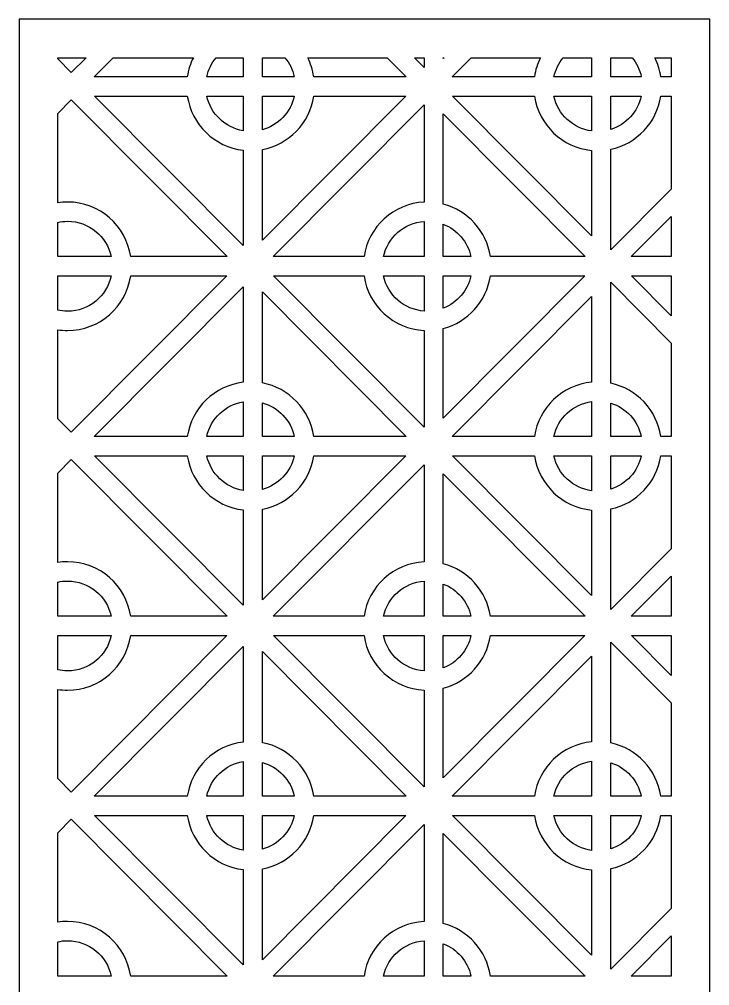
# Model space of a CAD drawing. Header units: centimetres. Extents: x -17 to -14.1, y -9 to 9.
# Drawn here: x -17.003 to -14.066, y 4.891 to 9.001 of the extents above; entities that cross this region are included whole.
import ezdxf

# ---------------------------------------------------------------- set-up
doc = ezdxf.new("R2010")
doc.units = ezdxf.units.CM
doc.header["$MEASUREMENT"] = 0
doc.layers.add('layer 1', color=7, linetype='Continuous')

msp = doc.modelspace()

# ---------------------------------------------------------------- linework, layer by layer
at = {"layer": 'layer 1', "color": 250, "lineweight": 30}
for points, knots in [([(-17.00268, -9.00021), (-17.00268, -9.00021), (-17.00268, 9.00077), (-17.00268, 9.00077), (-17.00268, 9.00077), (-17.00268, 9.00077), (-14.06596, 9.00077), (-14.06596, 9.00077), (-14.06596, 9.00077), (-14.06596, 9.00077), (-14.06596, -9.00021), (-14.06596, -9.00021), (-14.06596, -9.00021), (-14.06596, -9.00021), (-17.00268, -9.00021), (-17.00268, -9.00021)], [0, 0, 0, 0, 0.2, 0.2, 0.2, 0.2, 0.4, 0.4, 0.4, 0.4, 0.6, 0.6, 0.6, 0.6, 1, 1, 1, 1]), ([(-16.83953, 8.83207), (-16.83953, 8.83207), (-16.78191, 8.77419), (-16.78191, 8.77419), (-16.78191, 8.77419), (-16.78191, 8.77419), (-16.71876, 8.83762), (-16.71876, 8.83762), (-16.71876, 8.83762), (-16.71876, 8.83762), (-16.83953, 8.83762), (-16.83953, 8.83762), (-16.83953, 8.83762), (-16.83953, 8.83762), (-16.83953, 8.83207), (-16.83953, 8.83207)], [0, 0, 0, 0, 0.2, 0.2, 0.2, 0.2, 0.4, 0.4, 0.4, 0.4, 0.6, 0.6, 0.6, 0.6, 1, 1, 1, 1]), ([(-16.60339, 8.83762), (-16.60339, 8.83762), (-16.68416, 8.75649), (-16.68416, 8.75649), (-16.68416, 8.75649), (-16.68416, 8.75649), (-16.28804, 8.75649), (-16.28804, 8.75649), (-16.28804, 8.75649), (-16.28372, 8.78524), (-16.27494, 8.81253), (-16.26243, 8.83762), (-16.26243, 8.83762), (-16.26243, 8.83762), (-16.60339, 8.83762), (-16.60339, 8.83762)], [0, 0, 0, 0, 0.2, 0.2, 0.2, 0.2, 0.4, 0.4, 0.4, 0.4, 0.6, 0.6, 0.6, 0.6, 1, 1, 1, 1]), ([(-16.20512, 8.75649), (-16.20512, 8.75649), (-16.05028, 8.75649), (-16.05028, 8.75649), (-16.05028, 8.75649), (-16.05028, 8.75649), (-16.05028, 8.83762), (-16.05028, 8.83762), (-16.05028, 8.83762), (-16.05028, 8.83762), (-16.16562, 8.83762), (-16.16562, 8.83762), (-16.16562, 8.83762), (-16.18472, 8.81453), (-16.19851, 8.78686), (-16.20512, 8.75649)], [0, 0, 0, 0, 0.2, 0.2, 0.2, 0.2, 0.4, 0.4, 0.4, 0.4, 0.6, 0.6, 0.6, 0.6, 1, 1, 1, 1]), ([(-15.96871, 8.83762), (-15.96871, 8.83762), (-15.96871, 8.75649), (-15.96871, 8.75649), (-15.96871, 8.75649), (-15.96871, 8.75649), (-15.83321, 8.75649), (-15.83321, 8.75649), (-15.83321, 8.75649), (-15.83981, 8.78686), (-15.8536, 8.81453), (-15.8727, 8.83762), (-15.8727, 8.83762), (-15.8727, 8.83762), (-15.96871, 8.83762), (-15.96871, 8.83762)], [0, 0, 0, 0, 0.2, 0.2, 0.2, 0.2, 0.4, 0.4, 0.4, 0.4, 0.6, 0.6, 0.6, 0.6, 1, 1, 1, 1]), ([(-15.75029, 8.75649), (-15.75029, 8.75649), (-15.35666, 8.75649), (-15.35666, 8.75649), (-15.35666, 8.75649), (-15.35666, 8.75649), (-15.43742, 8.83762), (-15.43742, 8.83762), (-15.43742, 8.83762), (-15.43742, 8.83762), (-15.77589, 8.83762), (-15.77589, 8.83762), (-15.77589, 8.83762), (-15.76338, 8.81253), (-15.7546, 8.78524), (-15.75029, 8.75649)], [0, 0, 0, 0, 0.2, 0.2, 0.2, 0.2, 0.4, 0.4, 0.4, 0.4, 0.6, 0.6, 0.6, 0.6, 1, 1, 1, 1]), ([(-15.32206, 8.83762), (-15.32206, 8.83762), (-15.28064, 8.79602), (-15.28064, 8.79602), (-15.28064, 8.79602), (-15.28064, 8.79602), (-15.28064, 8.83762), (-15.28064, 8.83762), (-15.28064, 8.83762), (-15.28064, 8.83762), (-15.32206, 8.83762), (-15.32206, 8.83762)], [0, 0, 0, 0, 0.25, 0.25, 0.25, 0.25, 0.5, 0.5, 0.5, 0.5, 1, 1, 1, 1]), ([(-15.19907, 8.83762), (-15.19907, 8.83762), (-15.19907, 8.8343), (-15.19907, 8.8343), (-15.19907, 8.8343), (-15.19907, 8.8343), (-15.19577, 8.83762), (-15.19577, 8.83762), (-15.19577, 8.83762), (-15.19577, 8.83762), (-15.19907, 8.83762), (-15.19907, 8.83762)], [0, 0, 0, 0, 0.25, 0.25, 0.25, 0.25, 0.5, 0.5, 0.5, 0.5, 1, 1, 1, 1]), ([(-15.0804, 8.83762), (-15.0804, 8.83762), (-15.16116, 8.75649), (-15.16116, 8.75649), (-15.16116, 8.75649), (-15.16116, 8.75649), (-14.81154, 8.75649), (-14.81154, 8.75649), (-14.81154, 8.75649), (-14.80723, 8.78524), (-14.79844, 8.81253), (-14.78594, 8.83762), (-14.78594, 8.83762), (-14.78594, 8.83762), (-15.0804, 8.83762), (-15.0804, 8.83762)], [0, 0, 0, 0, 0.2, 0.2, 0.2, 0.2, 0.4, 0.4, 0.4, 0.4, 0.6, 0.6, 0.6, 0.6, 1, 1, 1, 1]), ([(-14.72862, 8.75649), (-14.72862, 8.75649), (-14.56801, 8.75649), (-14.56801, 8.75649), (-14.56801, 8.75649), (-14.56801, 8.75649), (-14.56801, 8.83762), (-14.56801, 8.83762), (-14.56801, 8.83762), (-14.56801, 8.83762), (-14.68913, 8.83762), (-14.68913, 8.83762), (-14.68913, 8.83762), (-14.70823, 8.81453), (-14.72202, 8.78686), (-14.72862, 8.75649)], [0, 0, 0, 0, 0.2, 0.2, 0.2, 0.2, 0.4, 0.4, 0.4, 0.4, 0.6, 0.6, 0.6, 0.6, 1, 1, 1, 1]), ([(-14.48644, 8.83762), (-14.48644, 8.83762), (-14.48644, 8.75649), (-14.48644, 8.75649), (-14.48644, 8.75649), (-14.48644, 8.75649), (-14.35671, 8.75649), (-14.35671, 8.75649), (-14.35671, 8.75649), (-14.36332, 8.78686), (-14.37711, 8.81453), (-14.3962, 8.83762), (-14.3962, 8.83762), (-14.3962, 8.83762), (-14.48644, 8.83762), (-14.48644, 8.83762)], [0, 0, 0, 0, 0.2, 0.2, 0.2, 0.2, 0.4, 0.4, 0.4, 0.4, 0.6, 0.6, 0.6, 0.6, 1, 1, 1, 1]), ([(-14.27379, 8.75649), (-14.27379, 8.75649), (-14.22911, 8.75649), (-14.22911, 8.75649), (-14.22911, 8.75649), (-14.22911, 8.75649), (-14.22911, 8.83762), (-14.22911, 8.83762), (-14.22911, 8.83762), (-14.22911, 8.83762), (-14.29939, 8.83762), (-14.29939, 8.83762), (-14.29939, 8.83762), (-14.28689, 8.81253), (-14.27811, 8.78524), (-14.27379, 8.75649)], [0, 0, 0, 0, 0.2, 0.2, 0.2, 0.2, 0.4, 0.4, 0.4, 0.4, 0.6, 0.6, 0.6, 0.6, 1, 1, 1, 1]), ([(-16.28803, 8.67454), (-16.28803, 8.67454), (-16.68271, 8.67454), (-16.68271, 8.67454), (-16.68271, 8.67454), (-16.68271, 8.67454), (-16.05028, 8.03922), (-16.05028, 8.03922), (-16.05028, 8.03922), (-16.05028, 8.03922), (-16.05028, 8.44415), (-16.05028, 8.44415), (-16.05028, 8.44415), (-16.17233, 8.45813), (-16.26987, 8.55328), (-16.28803, 8.67454)], [0, 0, 0, 0, 0.2, 0.2, 0.2, 0.2, 0.4, 0.4, 0.4, 0.4, 0.6, 0.6, 0.6, 0.6, 1, 1, 1, 1]), ([(-16.05028, 8.67454), (-16.05028, 8.67454), (-16.20511, 8.67454), (-16.20511, 8.67454), (-16.20511, 8.67454), (-16.1886, 8.59864), (-16.12721, 8.53958), (-16.05028, 8.52686), (-16.05028, 8.52686), (-16.05028, 8.52686), (-16.05028, 8.67454), (-16.05028, 8.67454)], [0, 0, 0, 0, 0.25, 0.25, 0.25, 0.25, 0.5, 0.5, 0.5, 0.5, 1, 1, 1, 1]), ([(-15.83322, 8.67454), (-15.83322, 8.67454), (-15.96871, 8.67454), (-15.96871, 8.67454), (-15.96871, 8.67454), (-15.96871, 8.67454), (-15.96871, 8.53111), (-15.96871, 8.53111), (-15.96871, 8.53111), (-15.90097, 8.54978), (-15.84831, 8.60511), (-15.83322, 8.67454)], [0, 0, 0, 0, 0.25, 0.25, 0.25, 0.25, 0.5, 0.5, 0.5, 0.5, 1, 1, 1, 1]), ([(-15.3581, 8.67454), (-15.3581, 8.67454), (-15.75029, 8.67454), (-15.75029, 8.67454), (-15.75029, 8.67454), (-15.76749, 8.55976), (-15.85581, 8.46836), (-15.96871, 8.44707), (-15.96871, 8.44707), (-15.96871, 8.44707), (-15.96871, 8.06115), (-15.96871, 8.06115), (-15.96871, 8.06115), (-15.96871, 8.06115), (-15.3581, 8.67454), (-15.3581, 8.67454)], [0, 0, 0, 0, 0.2, 0.2, 0.2, 0.2, 0.4, 0.4, 0.4, 0.4, 0.6, 0.6, 0.6, 0.6, 1, 1, 1, 1]), ([(-14.81154, 8.67454), (-14.81154, 8.67454), (-15.15972, 8.67454), (-15.15972, 8.67454), (-15.15972, 8.67454), (-15.15972, 8.67454), (-14.56801, 8.08013), (-14.56801, 8.08013), (-14.56801, 8.08013), (-14.56801, 8.08013), (-14.56801, 8.44355), (-14.56801, 8.44355), (-14.56801, 8.44355), (-14.69275, 8.45514), (-14.79309, 8.55138), (-14.81154, 8.67454)], [0, 0, 0, 0, 0.2, 0.2, 0.2, 0.2, 0.4, 0.4, 0.4, 0.4, 0.6, 0.6, 0.6, 0.6, 1, 1, 1, 1]), ([(-14.56801, 8.67454), (-14.56801, 8.67454), (-14.72861, 8.67454), (-14.72861, 8.67454), (-14.72861, 8.67454), (-14.7117, 8.59675), (-14.64763, 8.53664), (-14.56801, 8.52599), (-14.56801, 8.52599), (-14.56801, 8.52599), (-14.56801, 8.67454), (-14.56801, 8.67454)], [0, 0, 0, 0, 0.25, 0.25, 0.25, 0.25, 0.5, 0.5, 0.5, 0.5, 1, 1, 1, 1]), ([(-14.35672, 8.67454), (-14.35672, 8.67454), (-14.48644, 8.67454), (-14.48644, 8.67454), (-14.48644, 8.67454), (-14.48644, 8.67454), (-14.48644, 8.53279), (-14.48644, 8.53279), (-14.48644, 8.53279), (-14.42149, 8.55294), (-14.37139, 8.6071), (-14.35672, 8.67454)], [0, 0, 0, 0, 0.25, 0.25, 0.25, 0.25, 0.5, 0.5, 0.5, 0.5, 1, 1, 1, 1]), ([(-14.22911, 8.67454), (-14.22911, 8.67454), (-14.2738, 8.67454), (-14.2738, 8.67454), (-14.2738, 8.67454), (-14.2907, 8.56172), (-14.37631, 8.47149), (-14.48644, 8.44822), (-14.48644, 8.44822), (-14.48644, 8.44822), (-14.48644, 8.02024), (-14.48644, 8.02024), (-14.48644, 8.02024), (-14.48644, 8.02024), (-14.22911, 8.27874), (-14.22911, 8.27874), (-14.22911, 8.27874), (-14.22911, 8.27874), (-14.22911, 8.67454), (-14.22911, 8.67454)], [0, 0, 0, 0, 0.1666667, 0.1666667, 0.1666667, 0.1666667, 0.3333333, 0.3333333, 0.3333333, 0.3333333, 0.5, 0.5, 0.5, 0.5, 0.6666667, 0.6666667, 0.6666667, 0.6666667, 1, 1, 1, 1]), ([(-16.52881, 7.99155), (-16.52881, 7.99155), (-16.11819, 7.99155), (-16.11819, 7.99155), (-16.11819, 7.99155), (-16.11819, 7.99155), (-16.78191, 8.6583), (-16.78191, 8.6583), (-16.78191, 8.6583), (-16.78191, 8.6583), (-16.83953, 8.60041), (-16.83953, 8.60041), (-16.83953, 8.60041), (-16.83953, 8.60041), (-16.83953, 8.22052), (-16.83953, 8.22052), (-16.83953, 8.22052), (-16.82588, 8.22264), (-16.81191, 8.22374), (-16.79768, 8.22374), (-16.79768, 8.22374), (-16.66139, 8.22374), (-16.54849, 8.12296), (-16.52881, 7.99155)], [0, 0, 0, 0, 0.1428571, 0.1428571, 0.1428571, 0.1428571, 0.2857143, 0.2857143, 0.2857143, 0.2857143, 0.4285714, 0.4285714, 0.4285714, 0.4285714, 0.5714286, 0.5714286, 0.5714286, 0.5714286, 0.7142857, 0.7142857, 0.7142857, 0.7142857, 1, 1, 1, 1]), ([(-15.92262, 7.99155), (-15.92262, 7.99155), (-15.53636, 7.99155), (-15.53636, 7.99155), (-15.53636, 7.99155), (-15.51731, 8.11871), (-15.41099, 8.21717), (-15.28064, 8.22341), (-15.28064, 8.22341), (-15.28064, 8.22341), (-15.28064, 8.63646), (-15.28064, 8.63646), (-15.28064, 8.63646), (-15.28064, 8.63646), (-15.92262, 7.99155), (-15.92262, 7.99155)], [0, 0, 0, 0, 0.2, 0.2, 0.2, 0.2, 0.4, 0.4, 0.4, 0.4, 0.6, 0.6, 0.6, 0.6, 1, 1, 1, 1]), ([(-14.99862, 7.99155), (-14.99862, 7.99155), (-14.5952, 7.99155), (-14.5952, 7.99155), (-14.5952, 7.99155), (-14.5952, 7.99155), (-15.19907, 8.59818), (-15.19907, 8.59818), (-15.19907, 8.59818), (-15.19907, 8.59818), (-15.19907, 8.21501), (-15.19907, 8.21501), (-15.19907, 8.21501), (-15.09486, 8.18786), (-15.01489, 8.10017), (-14.99862, 7.99155)], [0, 0, 0, 0, 0.2, 0.2, 0.2, 0.2, 0.4, 0.4, 0.4, 0.4, 0.6, 0.6, 0.6, 0.6, 1, 1, 1, 1]), ([(-16.83953, 7.99155), (-16.83953, 7.99155), (-16.61173, 7.99155), (-16.61173, 7.99155), (-16.61173, 7.99155), (-16.63041, 8.07745), (-16.70657, 8.14179), (-16.79768, 8.14179), (-16.79768, 8.14179), (-16.81206, 8.14179), (-16.82606, 8.14018), (-16.83953, 8.13714), (-16.83953, 8.13714), (-16.83953, 8.13714), (-16.83953, 7.99155), (-16.83953, 7.99155)], [0, 0, 0, 0, 0.2, 0.2, 0.2, 0.2, 0.4, 0.4, 0.4, 0.4, 0.6, 0.6, 0.6, 0.6, 1, 1, 1, 1]), ([(-15.45344, 7.99155), (-15.45344, 7.99155), (-15.28064, 7.99155), (-15.28064, 7.99155), (-15.28064, 7.99155), (-15.28064, 7.99155), (-15.28064, 8.14133), (-15.28064, 8.14133), (-15.28064, 8.14133), (-15.36585, 8.13548), (-15.43566, 8.07328), (-15.45344, 7.99155)], [0, 0, 0, 0, 0.25, 0.25, 0.25, 0.25, 0.5, 0.5, 0.5, 0.5, 1, 1, 1, 1]), ([(-14.22911, 8.16285), (-14.22911, 8.16285), (-14.39963, 7.99155), (-14.39963, 7.99155), (-14.39963, 7.99155), (-14.39963, 7.99155), (-14.22911, 7.99155), (-14.22911, 7.99155), (-14.22911, 7.99155), (-14.22911, 7.99155), (-14.22911, 8.16285), (-14.22911, 8.16285)], [0, 0, 0, 0, 0.25, 0.25, 0.25, 0.25, 0.5, 0.5, 0.5, 0.5, 1, 1, 1, 1]), ([(-15.19907, 7.99155), (-15.19907, 7.99155), (-15.08155, 7.99155), (-15.08155, 7.99155), (-15.08155, 7.99155), (-15.09528, 8.05471), (-15.14009, 8.1062), (-15.19907, 8.12904), (-15.19907, 8.12904), (-15.19907, 8.12904), (-15.19907, 7.99155), (-15.19907, 7.99155)], [0, 0, 0, 0, 0.25, 0.25, 0.25, 0.25, 0.5, 0.5, 0.5, 0.5, 1, 1, 1, 1]), ([(-16.61173, 7.9096), (-16.61173, 7.9096), (-16.83953, 7.9096), (-16.83953, 7.9096), (-16.83953, 7.9096), (-16.83953, 7.9096), (-16.83953, 7.76401), (-16.83953, 7.76401), (-16.83953, 7.76401), (-16.82606, 7.76098), (-16.81206, 7.75937), (-16.79768, 7.75937), (-16.79768, 7.75937), (-16.70657, 7.75937), (-16.63041, 7.8237), (-16.61173, 7.9096)], [0, 0, 0, 0, 0.2, 0.2, 0.2, 0.2, 0.4, 0.4, 0.4, 0.4, 0.6, 0.6, 0.6, 0.6, 1, 1, 1, 1]), ([(-16.83953, 7.30212), (-16.83953, 7.30212), (-16.78191, 7.24424), (-16.78191, 7.24424), (-16.78191, 7.24424), (-16.78191, 7.24424), (-16.11956, 7.9096), (-16.11956, 7.9096), (-16.11956, 7.9096), (-16.11956, 7.9096), (-16.52881, 7.9096), (-16.52881, 7.9096), (-16.52881, 7.9096), (-16.54849, 7.7782), (-16.66139, 7.67742), (-16.79768, 7.67742), (-16.79768, 7.67742), (-16.81191, 7.67742), (-16.82588, 7.67852), (-16.83953, 7.68064), (-16.83953, 7.68064), (-16.83953, 7.68064), (-16.83953, 7.30212), (-16.83953, 7.30212)], [0, 0, 0, 0, 0.1428571, 0.1428571, 0.1428571, 0.1428571, 0.2857143, 0.2857143, 0.2857143, 0.2857143, 0.4285714, 0.4285714, 0.4285714, 0.4285714, 0.5714286, 0.5714286, 0.5714286, 0.5714286, 0.7142857, 0.7142857, 0.7142857, 0.7142857, 1, 1, 1, 1]), ([(-15.53636, 7.9096), (-15.53636, 7.9096), (-15.92125, 7.9096), (-15.92125, 7.9096), (-15.92125, 7.9096), (-15.92125, 7.9096), (-15.28064, 7.26607), (-15.28064, 7.26607), (-15.28064, 7.26607), (-15.28064, 7.26607), (-15.28064, 7.67774), (-15.28064, 7.67774), (-15.28064, 7.67774), (-15.41099, 7.68398), (-15.51731, 7.78245), (-15.53636, 7.9096)], [0, 0, 0, 0, 0.2, 0.2, 0.2, 0.2, 0.4, 0.4, 0.4, 0.4, 0.6, 0.6, 0.6, 0.6, 1, 1, 1, 1]), ([(-15.28064, 7.9096), (-15.28064, 7.9096), (-15.45344, 7.9096), (-15.45344, 7.9096), (-15.45344, 7.9096), (-15.43567, 7.82787), (-15.36585, 7.76568), (-15.28064, 7.75983), (-15.28064, 7.75983), (-15.28064, 7.75983), (-15.28064, 7.9096), (-15.28064, 7.9096)], [0, 0, 0, 0, 0.25, 0.25, 0.25, 0.25, 0.5, 0.5, 0.5, 0.5, 1, 1, 1, 1]), ([(-15.08155, 7.9096), (-15.08155, 7.9096), (-15.19907, 7.9096), (-15.19907, 7.9096), (-15.19907, 7.9096), (-15.19907, 7.9096), (-15.19907, 7.77211), (-15.19907, 7.77211), (-15.19907, 7.77211), (-15.14009, 7.79495), (-15.09528, 7.84645), (-15.08155, 7.9096)], [0, 0, 0, 0, 0.25, 0.25, 0.25, 0.25, 0.5, 0.5, 0.5, 0.5, 1, 1, 1, 1]), ([(-14.59657, 7.9096), (-14.59657, 7.9096), (-14.99862, 7.9096), (-14.99862, 7.9096), (-14.99862, 7.9096), (-15.01489, 7.80098), (-15.09485, 7.71329), (-15.19907, 7.68615), (-15.19907, 7.68615), (-15.19907, 7.68615), (-15.19907, 7.30435), (-15.19907, 7.30435), (-15.19907, 7.30435), (-15.19907, 7.30435), (-14.59657, 7.9096), (-14.59657, 7.9096)], [0, 0, 0, 0, 0.2, 0.2, 0.2, 0.2, 0.4, 0.4, 0.4, 0.4, 0.6, 0.6, 0.6, 0.6, 1, 1, 1, 1]), ([(-14.22911, 7.9096), (-14.22911, 7.9096), (-14.39826, 7.9096), (-14.39826, 7.9096), (-14.39826, 7.9096), (-14.39826, 7.9096), (-14.22911, 7.73968), (-14.22911, 7.73968), (-14.22911, 7.73968), (-14.22911, 7.73968), (-14.22911, 7.9096), (-14.22911, 7.9096)], [0, 0, 0, 0, 0.25, 0.25, 0.25, 0.25, 0.5, 0.5, 0.5, 0.5, 1, 1, 1, 1]), ([(-16.68408, 7.22662), (-16.68408, 7.22662), (-16.28803, 7.22662), (-16.28803, 7.22662), (-16.28803, 7.22662), (-16.26987, 7.34787), (-16.17233, 7.44303), (-16.05028, 7.45701), (-16.05028, 7.45701), (-16.05028, 7.45701), (-16.05028, 7.86331), (-16.05028, 7.86331), (-16.05028, 7.86331), (-16.05028, 7.86331), (-16.68408, 7.22662), (-16.68408, 7.22662)], [0, 0, 0, 0, 0.2, 0.2, 0.2, 0.2, 0.4, 0.4, 0.4, 0.4, 0.6, 0.6, 0.6, 0.6, 1, 1, 1, 1]), ([(-14.22911, 7.62379), (-14.22911, 7.62379), (-14.48644, 7.88229), (-14.48644, 7.88229), (-14.48644, 7.88229), (-14.48644, 7.88229), (-14.48644, 7.45294), (-14.48644, 7.45294), (-14.48644, 7.45294), (-14.37631, 7.42967), (-14.2907, 7.33943), (-14.2738, 7.22662), (-14.2738, 7.22662), (-14.2738, 7.22662), (-14.22911, 7.22662), (-14.22911, 7.22662), (-14.22911, 7.22662), (-14.22911, 7.22662), (-14.22911, 7.62379), (-14.22911, 7.62379)], [0, 0, 0, 0, 0.1666667, 0.1666667, 0.1666667, 0.1666667, 0.3333333, 0.3333333, 0.3333333, 0.3333333, 0.5, 0.5, 0.5, 0.5, 0.6666667, 0.6666667, 0.6666667, 0.6666667, 1, 1, 1, 1]), ([(-15.75029, 7.22662), (-15.75029, 7.22662), (-15.35674, 7.22662), (-15.35674, 7.22662), (-15.35674, 7.22662), (-15.35674, 7.22662), (-15.96871, 7.84138), (-15.96871, 7.84138), (-15.96871, 7.84138), (-15.96871, 7.84138), (-15.96871, 7.45409), (-15.96871, 7.45409), (-15.96871, 7.45409), (-15.85581, 7.43279), (-15.76749, 7.3414), (-15.75029, 7.22662)], [0, 0, 0, 0, 0.2, 0.2, 0.2, 0.2, 0.4, 0.4, 0.4, 0.4, 0.6, 0.6, 0.6, 0.6, 1, 1, 1, 1]), ([(-15.16109, 7.22662), (-15.16109, 7.22662), (-14.81154, 7.22662), (-14.81154, 7.22662), (-14.81154, 7.22662), (-14.79309, 7.34978), (-14.69275, 7.44602), (-14.56801, 7.45761), (-14.56801, 7.45761), (-14.56801, 7.45761), (-14.56801, 7.8224), (-14.56801, 7.8224), (-14.56801, 7.8224), (-14.56801, 7.8224), (-15.16109, 7.22662), (-15.16109, 7.22662)], [0, 0, 0, 0, 0.2, 0.2, 0.2, 0.2, 0.4, 0.4, 0.4, 0.4, 0.6, 0.6, 0.6, 0.6, 1, 1, 1, 1]), ([(-16.20511, 7.22662), (-16.20511, 7.22662), (-16.05028, 7.22662), (-16.05028, 7.22662), (-16.05028, 7.22662), (-16.05028, 7.22662), (-16.05028, 7.37429), (-16.05028, 7.37429), (-16.05028, 7.37429), (-16.12721, 7.36158), (-16.1886, 7.30252), (-16.20511, 7.22662)], [0, 0, 0, 0, 0.25, 0.25, 0.25, 0.25, 0.5, 0.5, 0.5, 0.5, 1, 1, 1, 1]), ([(-15.96871, 7.22662), (-15.96871, 7.22662), (-15.83322, 7.22662), (-15.83322, 7.22662), (-15.83322, 7.22662), (-15.84831, 7.29604), (-15.90097, 7.35137), (-15.96871, 7.37005), (-15.96871, 7.37005), (-15.96871, 7.37005), (-15.96871, 7.22662), (-15.96871, 7.22662)], [0, 0, 0, 0, 0.25, 0.25, 0.25, 0.25, 0.5, 0.5, 0.5, 0.5, 1, 1, 1, 1]), ([(-14.72861, 7.22662), (-14.72861, 7.22662), (-14.56801, 7.22662), (-14.56801, 7.22662), (-14.56801, 7.22662), (-14.56801, 7.22662), (-14.56801, 7.37516), (-14.56801, 7.37516), (-14.56801, 7.37516), (-14.64763, 7.36451), (-14.71169, 7.30441), (-14.72861, 7.22662)], [0, 0, 0, 0, 0.25, 0.25, 0.25, 0.25, 0.5, 0.5, 0.5, 0.5, 1, 1, 1, 1]), ([(-14.48644, 7.36837), (-14.48644, 7.36837), (-14.48644, 7.22662), (-14.48644, 7.22662), (-14.48644, 7.22662), (-14.48644, 7.22662), (-14.35672, 7.22662), (-14.35672, 7.22662), (-14.35672, 7.22662), (-14.37139, 7.29406), (-14.42149, 7.34821), (-14.48644, 7.36837)], [0, 0, 0, 0, 0.25, 0.25, 0.25, 0.25, 0.5, 0.5, 0.5, 0.5, 1, 1, 1, 1]), ([(-16.52881, 6.46168), (-16.52881, 6.46168), (-16.11827, 6.46168), (-16.11827, 6.46168), (-16.11827, 6.46168), (-16.11827, 6.46168), (-16.78191, 7.12835), (-16.78191, 7.12835), (-16.78191, 7.12835), (-16.78191, 7.12835), (-16.83953, 7.07046), (-16.83953, 7.07046), (-16.83953, 7.07046), (-16.83953, 7.07046), (-16.83953, 6.69064), (-16.83953, 6.69064), (-16.83953, 6.69064), (-16.82588, 6.69276), (-16.81191, 6.69386), (-16.79768, 6.69386), (-16.79768, 6.69386), (-16.66139, 6.69386), (-16.54849, 6.59308), (-16.52881, 6.46168)], [0, 0, 0, 0, 0.1428571, 0.1428571, 0.1428571, 0.1428571, 0.2857143, 0.2857143, 0.2857143, 0.2857143, 0.4285714, 0.4285714, 0.4285714, 0.4285714, 0.5714286, 0.5714286, 0.5714286, 0.5714286, 0.7142857, 0.7142857, 0.7142857, 0.7142857, 1, 1, 1, 1]), ([(-16.28803, 7.14467), (-16.28803, 7.14467), (-16.68279, 7.14467), (-16.68279, 7.14467), (-16.68279, 7.14467), (-16.68279, 7.14467), (-16.05028, 6.50927), (-16.05028, 6.50927), (-16.05028, 6.50927), (-16.05028, 6.50927), (-16.05028, 6.91427), (-16.05028, 6.91427), (-16.05028, 6.91427), (-16.17233, 6.92825), (-16.26987, 7.02341), (-16.28803, 7.14467)], [0, 0, 0, 0, 0.2, 0.2, 0.2, 0.2, 0.4, 0.4, 0.4, 0.4, 0.6, 0.6, 0.6, 0.6, 1, 1, 1, 1]), ([(-16.05028, 7.14467), (-16.05028, 7.14467), (-16.20511, 7.14467), (-16.20511, 7.14467), (-16.20511, 7.14467), (-16.1886, 7.06876), (-16.12721, 7.00971), (-16.05028, 6.99699), (-16.05028, 6.99699), (-16.05028, 6.99699), (-16.05028, 7.14467), (-16.05028, 7.14467)], [0, 0, 0, 0, 0.25, 0.25, 0.25, 0.25, 0.5, 0.5, 0.5, 0.5, 1, 1, 1, 1]), ([(-15.83322, 7.14467), (-15.83322, 7.14467), (-15.96871, 7.14467), (-15.96871, 7.14467), (-15.96871, 7.14467), (-15.96871, 7.14467), (-15.96871, 7.00123), (-15.96871, 7.00123), (-15.96871, 7.00123), (-15.90097, 7.0199), (-15.84831, 7.07524), (-15.83322, 7.14467)], [0, 0, 0, 0, 0.25, 0.25, 0.25, 0.25, 0.5, 0.5, 0.5, 0.5, 1, 1, 1, 1]), ([(-15.35803, 7.14467), (-15.35803, 7.14467), (-15.75029, 7.14467), (-15.75029, 7.14467), (-15.75029, 7.14467), (-15.76749, 7.02989), (-15.85581, 6.93849), (-15.96871, 6.91719), (-15.96871, 6.91719), (-15.96871, 6.91719), (-15.96871, 6.5312), (-15.96871, 6.5312), (-15.96871, 6.5312), (-15.96871, 6.5312), (-15.35803, 7.14467), (-15.35803, 7.14467)], [0, 0, 0, 0, 0.2, 0.2, 0.2, 0.2, 0.4, 0.4, 0.4, 0.4, 0.6, 0.6, 0.6, 0.6, 1, 1, 1, 1]), ([(-14.81154, 7.14467), (-14.81154, 7.14467), (-15.1598, 7.14467), (-15.1598, 7.14467), (-15.1598, 7.14467), (-15.1598, 7.14467), (-14.56801, 6.55018), (-14.56801, 6.55018), (-14.56801, 6.55018), (-14.56801, 6.55018), (-14.56801, 6.91367), (-14.56801, 6.91367), (-14.56801, 6.91367), (-14.69275, 6.92526), (-14.79309, 7.0215), (-14.81154, 7.14467)], [0, 0, 0, 0, 0.2, 0.2, 0.2, 0.2, 0.4, 0.4, 0.4, 0.4, 0.6, 0.6, 0.6, 0.6, 1, 1, 1, 1]), ([(-14.56801, 7.14467), (-14.56801, 7.14467), (-14.72861, 7.14467), (-14.72861, 7.14467), (-14.72861, 7.14467), (-14.7117, 7.06687), (-14.64763, 7.00677), (-14.56801, 6.99612), (-14.56801, 6.99612), (-14.56801, 6.99612), (-14.56801, 7.14467), (-14.56801, 7.14467)], [0, 0, 0, 0, 0.25, 0.25, 0.25, 0.25, 0.5, 0.5, 0.5, 0.5, 1, 1, 1, 1]), ([(-14.35672, 7.14467), (-14.35672, 7.14467), (-14.48644, 7.14467), (-14.48644, 7.14467), (-14.48644, 7.14467), (-14.48644, 7.14467), (-14.48644, 7.00292), (-14.48644, 7.00292), (-14.48644, 7.00292), (-14.42149, 7.02307), (-14.37139, 7.07722), (-14.35672, 7.14467)], [0, 0, 0, 0, 0.25, 0.25, 0.25, 0.25, 0.5, 0.5, 0.5, 0.5, 1, 1, 1, 1]), ([(-14.22911, 7.14467), (-14.22911, 7.14467), (-14.2738, 7.14467), (-14.2738, 7.14467), (-14.2738, 7.14467), (-14.2907, 7.03185), (-14.37631, 6.94162), (-14.48644, 6.91834), (-14.48644, 6.91834), (-14.48644, 6.91834), (-14.48644, 6.49029), (-14.48644, 6.49029), (-14.48644, 6.49029), (-14.48644, 6.49029), (-14.22911, 6.74879), (-14.22911, 6.74879), (-14.22911, 6.74879), (-14.22911, 6.74879), (-14.22911, 7.14467), (-14.22911, 7.14467)], [0, 0, 0, 0, 0.1666667, 0.1666667, 0.1666667, 0.1666667, 0.3333333, 0.3333333, 0.3333333, 0.3333333, 0.5, 0.5, 0.5, 0.5, 0.6666667, 0.6666667, 0.6666667, 0.6666667, 1, 1, 1, 1]), ([(-15.92255, 6.46168), (-15.92255, 6.46168), (-15.53636, 6.46168), (-15.53636, 6.46168), (-15.53636, 6.46168), (-15.51731, 6.58883), (-15.41099, 6.6873), (-15.28064, 6.69354), (-15.28064, 6.69354), (-15.28064, 6.69354), (-15.28064, 7.10651), (-15.28064, 7.10651), (-15.28064, 7.10651), (-15.28064, 7.10651), (-15.92255, 6.46168), (-15.92255, 6.46168)], [0, 0, 0, 0, 0.2, 0.2, 0.2, 0.2, 0.4, 0.4, 0.4, 0.4, 0.6, 0.6, 0.6, 0.6, 1, 1, 1, 1]), ([(-14.99862, 6.46168), (-14.99862, 6.46168), (-14.59528, 6.46168), (-14.59528, 6.46168), (-14.59528, 6.46168), (-14.59528, 6.46168), (-15.19907, 7.06823), (-15.19907, 7.06823), (-15.19907, 7.06823), (-15.19907, 7.06823), (-15.19907, 6.68513), (-15.19907, 6.68513), (-15.19907, 6.68513), (-15.09486, 6.65799), (-15.01489, 6.5703), (-14.99862, 6.46168)], [0, 0, 0, 0, 0.2, 0.2, 0.2, 0.2, 0.4, 0.4, 0.4, 0.4, 0.6, 0.6, 0.6, 0.6, 1, 1, 1, 1]), ([(-14.22911, 6.6329), (-14.22911, 6.6329), (-14.39955, 6.46168), (-14.39955, 6.46168), (-14.39955, 6.46168), (-14.39955, 6.46168), (-14.22911, 6.46168), (-14.22911, 6.46168), (-14.22911, 6.46168), (-14.22911, 6.46168), (-14.22911, 6.6329), (-14.22911, 6.6329)], [0, 0, 0, 0, 0.25, 0.25, 0.25, 0.25, 0.5, 0.5, 0.5, 0.5, 1, 1, 1, 1]), ([(-16.83953, 6.46168), (-16.83953, 6.46168), (-16.61173, 6.46168), (-16.61173, 6.46168), (-16.61173, 6.46168), (-16.63041, 6.54758), (-16.70657, 6.61192), (-16.79768, 6.61192), (-16.79768, 6.61192), (-16.81206, 6.61192), (-16.82606, 6.6103), (-16.83953, 6.60727), (-16.83953, 6.60727), (-16.83953, 6.60727), (-16.83953, 6.46168), (-16.83953, 6.46168)], [0, 0, 0, 0, 0.2, 0.2, 0.2, 0.2, 0.4, 0.4, 0.4, 0.4, 0.6, 0.6, 0.6, 0.6, 1, 1, 1, 1]), ([(-15.45344, 6.46168), (-15.45344, 6.46168), (-15.28064, 6.46168), (-15.28064, 6.46168), (-15.28064, 6.46168), (-15.28064, 6.46168), (-15.28064, 6.61145), (-15.28064, 6.61145), (-15.28064, 6.61145), (-15.36585, 6.60561), (-15.43566, 6.54341), (-15.45344, 6.46168)], [0, 0, 0, 0, 0.25, 0.25, 0.25, 0.25, 0.5, 0.5, 0.5, 0.5, 1, 1, 1, 1]), ([(-15.19907, 6.46168), (-15.19907, 6.46168), (-15.08155, 6.46168), (-15.08155, 6.46168), (-15.08155, 6.46168), (-15.09528, 6.52484), (-15.14009, 6.57633), (-15.19907, 6.59917), (-15.19907, 6.59917), (-15.19907, 6.59917), (-15.19907, 6.46168), (-15.19907, 6.46168)], [0, 0, 0, 0, 0.25, 0.25, 0.25, 0.25, 0.5, 0.5, 0.5, 0.5, 1, 1, 1, 1]), ([(-16.61173, 6.37973), (-16.61173, 6.37973), (-16.83953, 6.37973), (-16.83953, 6.37973), (-16.83953, 6.37973), (-16.83953, 6.37973), (-16.83953, 6.23414), (-16.83953, 6.23414), (-16.83953, 6.23414), (-16.82606, 6.2311), (-16.81206, 6.22949), (-16.79768, 6.22949), (-16.79768, 6.22949), (-16.70657, 6.22949), (-16.63041, 6.29383), (-16.61173, 6.37973)], [0, 0, 0, 0, 0.2, 0.2, 0.2, 0.2, 0.4, 0.4, 0.4, 0.4, 0.6, 0.6, 0.6, 0.6, 1, 1, 1, 1]), ([(-16.83953, 5.77217), (-16.83953, 5.77217), (-16.78191, 5.71429), (-16.78191, 5.71429), (-16.78191, 5.71429), (-16.78191, 5.71429), (-16.11949, 6.37973), (-16.11949, 6.37973), (-16.11949, 6.37973), (-16.11949, 6.37973), (-16.52881, 6.37973), (-16.52881, 6.37973), (-16.52881, 6.37973), (-16.54849, 6.24832), (-16.66139, 6.14754), (-16.79768, 6.14754), (-16.79768, 6.14754), (-16.81191, 6.14754), (-16.82588, 6.14864), (-16.83953, 6.15076), (-16.83953, 6.15076), (-16.83953, 6.15076), (-16.83953, 5.77217), (-16.83953, 5.77217)], [0, 0, 0, 0, 0.1428571, 0.1428571, 0.1428571, 0.1428571, 0.2857143, 0.2857143, 0.2857143, 0.2857143, 0.4285714, 0.4285714, 0.4285714, 0.4285714, 0.5714286, 0.5714286, 0.5714286, 0.5714286, 0.7142857, 0.7142857, 0.7142857, 0.7142857, 1, 1, 1, 1]), ([(-15.53636, 6.37973), (-15.53636, 6.37973), (-15.92133, 6.37973), (-15.92133, 6.37973), (-15.92133, 6.37973), (-15.92133, 6.37973), (-15.28064, 5.73612), (-15.28064, 5.73612), (-15.28064, 5.73612), (-15.28064, 5.73612), (-15.28064, 6.14787), (-15.28064, 6.14787), (-15.28064, 6.14787), (-15.41099, 6.15411), (-15.51731, 6.25258), (-15.53636, 6.37973)], [0, 0, 0, 0, 0.2, 0.2, 0.2, 0.2, 0.4, 0.4, 0.4, 0.4, 0.6, 0.6, 0.6, 0.6, 1, 1, 1, 1]), ([(-15.28064, 6.37973), (-15.28064, 6.37973), (-15.45344, 6.37973), (-15.45344, 6.37973), (-15.45344, 6.37973), (-15.43567, 6.298), (-15.36585, 6.2358), (-15.28064, 6.22995), (-15.28064, 6.22995), (-15.28064, 6.22995), (-15.28064, 6.37973), (-15.28064, 6.37973)], [0, 0, 0, 0, 0.25, 0.25, 0.25, 0.25, 0.5, 0.5, 0.5, 0.5, 1, 1, 1, 1]), ([(-15.08155, 6.37973), (-15.08155, 6.37973), (-15.19907, 6.37973), (-15.19907, 6.37973), (-15.19907, 6.37973), (-15.19907, 6.37973), (-15.19907, 6.24224), (-15.19907, 6.24224), (-15.19907, 6.24224), (-15.14009, 6.26508), (-15.09528, 6.31657), (-15.08155, 6.37973)], [0, 0, 0, 0, 0.25, 0.25, 0.25, 0.25, 0.5, 0.5, 0.5, 0.5, 1, 1, 1, 1]), ([(-14.5965, 6.37973), (-14.5965, 6.37973), (-14.99862, 6.37973), (-14.99862, 6.37973), (-14.99862, 6.37973), (-15.01489, 6.27111), (-15.09485, 6.18342), (-15.19907, 6.15627), (-15.19907, 6.15627), (-15.19907, 6.15627), (-15.19907, 5.7744), (-15.19907, 5.7744), (-15.19907, 5.7744), (-15.19907, 5.7744), (-14.5965, 6.37973), (-14.5965, 6.37973)], [0, 0, 0, 0, 0.2, 0.2, 0.2, 0.2, 0.4, 0.4, 0.4, 0.4, 0.6, 0.6, 0.6, 0.6, 1, 1, 1, 1]), ([(-14.22911, 6.37973), (-14.22911, 6.37973), (-14.39834, 6.37973), (-14.39834, 6.37973), (-14.39834, 6.37973), (-14.39834, 6.37973), (-14.22911, 6.20973), (-14.22911, 6.20973), (-14.22911, 6.20973), (-14.22911, 6.20973), (-14.22911, 6.37973), (-14.22911, 6.37973)], [0, 0, 0, 0, 0.25, 0.25, 0.25, 0.25, 0.5, 0.5, 0.5, 0.5, 1, 1, 1, 1]), ([(-16.68401, 5.69674), (-16.68401, 5.69674), (-16.28803, 5.69674), (-16.28803, 5.69674), (-16.28803, 5.69674), (-16.26987, 5.818), (-16.17233, 5.91316), (-16.05028, 5.92714), (-16.05028, 5.92714), (-16.05028, 5.92714), (-16.05028, 6.33336), (-16.05028, 6.33336), (-16.05028, 6.33336), (-16.05028, 6.33336), (-16.68401, 5.69674), (-16.68401, 5.69674)], [0, 0, 0, 0, 0.2, 0.2, 0.2, 0.2, 0.4, 0.4, 0.4, 0.4, 0.6, 0.6, 0.6, 0.6, 1, 1, 1, 1]), ([(-14.22911, 6.09384), (-14.22911, 6.09384), (-14.48644, 6.35234), (-14.48644, 6.35234), (-14.48644, 6.35234), (-14.48644, 6.35234), (-14.48644, 5.92306), (-14.48644, 5.92306), (-14.48644, 5.92306), (-14.37631, 5.89979), (-14.2907, 5.80956), (-14.2738, 5.69674), (-14.2738, 5.69674), (-14.2738, 5.69674), (-14.22911, 5.69674), (-14.22911, 5.69674), (-14.22911, 5.69674), (-14.22911, 5.69674), (-14.22911, 6.09384), (-14.22911, 6.09384)], [0, 0, 0, 0, 0.1666667, 0.1666667, 0.1666667, 0.1666667, 0.3333333, 0.3333333, 0.3333333, 0.3333333, 0.5, 0.5, 0.5, 0.5, 0.6666667, 0.6666667, 0.6666667, 0.6666667, 1, 1, 1, 1]), ([(-15.75029, 5.69674), (-15.75029, 5.69674), (-15.35681, 5.69674), (-15.35681, 5.69674), (-15.35681, 5.69674), (-15.35681, 5.69674), (-15.96871, 6.31143), (-15.96871, 6.31143), (-15.96871, 6.31143), (-15.96871, 6.31143), (-15.96871, 5.92421), (-15.96871, 5.92421), (-15.96871, 5.92421), (-15.85581, 5.90292), (-15.76749, 5.81152), (-15.75029, 5.69674)], [0, 0, 0, 0, 0.2, 0.2, 0.2, 0.2, 0.4, 0.4, 0.4, 0.4, 0.6, 0.6, 0.6, 0.6, 1, 1, 1, 1]), ([(-15.16101, 5.69674), (-15.16101, 5.69674), (-14.81154, 5.69674), (-14.81154, 5.69674), (-14.81154, 5.69674), (-14.79309, 5.8199), (-14.69275, 5.91614), (-14.56801, 5.92774), (-14.56801, 5.92774), (-14.56801, 5.92774), (-14.56801, 6.29245), (-14.56801, 6.29245), (-14.56801, 6.29245), (-14.56801, 6.29245), (-15.16101, 5.69674), (-15.16101, 5.69674)], [0, 0, 0, 0, 0.2, 0.2, 0.2, 0.2, 0.4, 0.4, 0.4, 0.4, 0.6, 0.6, 0.6, 0.6, 1, 1, 1, 1]), ([(-16.20511, 5.69674), (-16.20511, 5.69674), (-16.05028, 5.69674), (-16.05028, 5.69674), (-16.05028, 5.69674), (-16.05028, 5.69674), (-16.05028, 5.84442), (-16.05028, 5.84442), (-16.05028, 5.84442), (-16.12721, 5.8317), (-16.1886, 5.77265), (-16.20511, 5.69674)], [0, 0, 0, 0, 0.25, 0.25, 0.25, 0.25, 0.5, 0.5, 0.5, 0.5, 1, 1, 1, 1]), ([(-15.96871, 5.69674), (-15.96871, 5.69674), (-15.83322, 5.69674), (-15.83322, 5.69674), (-15.83322, 5.69674), (-15.84831, 5.76617), (-15.90097, 5.8215), (-15.96871, 5.84017), (-15.96871, 5.84017), (-15.96871, 5.84017), (-15.96871, 5.69674), (-15.96871, 5.69674)], [0, 0, 0, 0, 0.25, 0.25, 0.25, 0.25, 0.5, 0.5, 0.5, 0.5, 1, 1, 1, 1]), ([(-14.72861, 5.69674), (-14.72861, 5.69674), (-14.56801, 5.69674), (-14.56801, 5.69674), (-14.56801, 5.69674), (-14.56801, 5.69674), (-14.56801, 5.84529), (-14.56801, 5.84529), (-14.56801, 5.84529), (-14.64763, 5.83464), (-14.71169, 5.77454), (-14.72861, 5.69674)], [0, 0, 0, 0, 0.25, 0.25, 0.25, 0.25, 0.5, 0.5, 0.5, 0.5, 1, 1, 1, 1]), ([(-14.48644, 5.83849), (-14.48644, 5.83849), (-14.48644, 5.69674), (-14.48644, 5.69674), (-14.48644, 5.69674), (-14.48644, 5.69674), (-14.35672, 5.69674), (-14.35672, 5.69674), (-14.35672, 5.69674), (-14.37139, 5.76419), (-14.42149, 5.81834), (-14.48644, 5.83849)], [0, 0, 0, 0, 0.25, 0.25, 0.25, 0.25, 0.5, 0.5, 0.5, 0.5, 1, 1, 1, 1]), ([(-16.52881, 4.9318), (-16.52881, 4.9318), (-16.11835, 4.9318), (-16.11835, 4.9318), (-16.11835, 4.9318), (-16.11835, 4.9318), (-16.78191, 5.5984), (-16.78191, 5.5984), (-16.78191, 5.5984), (-16.78191, 5.5984), (-16.83953, 5.54051), (-16.83953, 5.54051), (-16.83953, 5.54051), (-16.83953, 5.54051), (-16.83953, 5.16077), (-16.83953, 5.16077), (-16.83953, 5.16077), (-16.82588, 5.16289), (-16.81191, 5.16399), (-16.79768, 5.16399), (-16.79768, 5.16399), (-16.66139, 5.16399), (-16.54849, 5.06321), (-16.52881, 4.9318)], [0, 0, 0, 0, 0.1428571, 0.1428571, 0.1428571, 0.1428571, 0.2857143, 0.2857143, 0.2857143, 0.2857143, 0.4285714, 0.4285714, 0.4285714, 0.4285714, 0.5714286, 0.5714286, 0.5714286, 0.5714286, 0.7142857, 0.7142857, 0.7142857, 0.7142857, 1, 1, 1, 1]), ([(-16.28803, 5.61479), (-16.28803, 5.61479), (-16.68286, 5.61479), (-16.68286, 5.61479), (-16.68286, 5.61479), (-16.68286, 5.61479), (-16.05028, 4.97932), (-16.05028, 4.97932), (-16.05028, 4.97932), (-16.05028, 4.97932), (-16.05028, 5.3844), (-16.05028, 5.3844), (-16.05028, 5.3844), (-16.17233, 5.39838), (-16.26987, 5.49354), (-16.28803, 5.61479)], [0, 0, 0, 0, 0.2, 0.2, 0.2, 0.2, 0.4, 0.4, 0.4, 0.4, 0.6, 0.6, 0.6, 0.6, 1, 1, 1, 1]), ([(-16.05028, 5.61479), (-16.05028, 5.61479), (-16.20511, 5.61479), (-16.20511, 5.61479), (-16.20511, 5.61479), (-16.1886, 5.53889), (-16.12721, 5.47983), (-16.05028, 5.46711), (-16.05028, 5.46711), (-16.05028, 5.46711), (-16.05028, 5.61479), (-16.05028, 5.61479)], [0, 0, 0, 0, 0.25, 0.25, 0.25, 0.25, 0.5, 0.5, 0.5, 0.5, 1, 1, 1, 1]), ([(-15.83322, 5.61479), (-15.83322, 5.61479), (-15.96871, 5.61479), (-15.96871, 5.61479), (-15.96871, 5.61479), (-15.96871, 5.61479), (-15.96871, 5.47136), (-15.96871, 5.47136), (-15.96871, 5.47136), (-15.90097, 5.49003), (-15.84831, 5.54536), (-15.83322, 5.61479)], [0, 0, 0, 0, 0.25, 0.25, 0.25, 0.25, 0.5, 0.5, 0.5, 0.5, 1, 1, 1, 1]), ([(-15.35795, 5.61479), (-15.35795, 5.61479), (-15.75029, 5.61479), (-15.75029, 5.61479), (-15.75029, 5.61479), (-15.76749, 5.50001), (-15.85581, 5.40861), (-15.96871, 5.38732), (-15.96871, 5.38732), (-15.96871, 5.38732), (-15.96871, 5.00125), (-15.96871, 5.00125), (-15.96871, 5.00125), (-15.96871, 5.00125), (-15.35795, 5.61479), (-15.35795, 5.61479)], [0, 0, 0, 0, 0.2, 0.2, 0.2, 0.2, 0.4, 0.4, 0.4, 0.4, 0.6, 0.6, 0.6, 0.6, 1, 1, 1, 1]), ([(-14.81154, 5.61479), (-14.81154, 5.61479), (-15.15987, 5.61479), (-15.15987, 5.61479), (-15.15987, 5.61479), (-15.15987, 5.61479), (-14.56801, 5.02023), (-14.56801, 5.02023), (-14.56801, 5.02023), (-14.56801, 5.02023), (-14.56801, 5.3838), (-14.56801, 5.3838), (-14.56801, 5.3838), (-14.69275, 5.39539), (-14.79309, 5.49163), (-14.81154, 5.61479)], [0, 0, 0, 0, 0.2, 0.2, 0.2, 0.2, 0.4, 0.4, 0.4, 0.4, 0.6, 0.6, 0.6, 0.6, 1, 1, 1, 1]), ([(-14.56801, 5.61479), (-14.56801, 5.61479), (-14.72861, 5.61479), (-14.72861, 5.61479), (-14.72861, 5.61479), (-14.7117, 5.537), (-14.64763, 5.4769), (-14.56801, 5.46625), (-14.56801, 5.46625), (-14.56801, 5.46625), (-14.56801, 5.61479), (-14.56801, 5.61479)], [0, 0, 0, 0, 0.25, 0.25, 0.25, 0.25, 0.5, 0.5, 0.5, 0.5, 1, 1, 1, 1]), ([(-14.35672, 5.61479), (-14.35672, 5.61479), (-14.48644, 5.61479), (-14.48644, 5.61479), (-14.48644, 5.61479), (-14.48644, 5.61479), (-14.48644, 5.47304), (-14.48644, 5.47304), (-14.48644, 5.47304), (-14.42149, 5.4932), (-14.37139, 5.54735), (-14.35672, 5.61479)], [0, 0, 0, 0, 0.25, 0.25, 0.25, 0.25, 0.5, 0.5, 0.5, 0.5, 1, 1, 1, 1]), ([(-14.22911, 5.61479), (-14.22911, 5.61479), (-14.2738, 5.61479), (-14.2738, 5.61479), (-14.2738, 5.61479), (-14.2907, 5.50197), (-14.37631, 5.41174), (-14.48644, 5.38847), (-14.48644, 5.38847), (-14.48644, 5.38847), (-14.48644, 4.96034), (-14.48644, 4.96034), (-14.48644, 4.96034), (-14.48644, 4.96034), (-14.22911, 5.21884), (-14.22911, 5.21884), (-14.22911, 5.21884), (-14.22911, 5.21884), (-14.22911, 5.61479), (-14.22911, 5.61479)], [0, 0, 0, 0, 0.1666667, 0.1666667, 0.1666667, 0.1666667, 0.3333333, 0.3333333, 0.3333333, 0.3333333, 0.5, 0.5, 0.5, 0.5, 0.6666667, 0.6666667, 0.6666667, 0.6666667, 1, 1, 1, 1]), ([(-15.92247, 4.9318), (-15.92247, 4.9318), (-15.53636, 4.9318), (-15.53636, 4.9318), (-15.53636, 4.9318), (-15.51731, 5.05896), (-15.41099, 5.15743), (-15.28064, 5.16367), (-15.28064, 5.16367), (-15.28064, 5.16367), (-15.28064, 5.57656), (-15.28064, 5.57656), (-15.28064, 5.57656), (-15.28064, 5.57656), (-15.92247, 4.9318), (-15.92247, 4.9318)], [0, 0, 0, 0, 0.2, 0.2, 0.2, 0.2, 0.4, 0.4, 0.4, 0.4, 0.6, 0.6, 0.6, 0.6, 1, 1, 1, 1]), ([(-14.99862, 4.9318), (-14.99862, 4.9318), (-14.59535, 4.9318), (-14.59535, 4.9318), (-14.59535, 4.9318), (-14.59535, 4.9318), (-15.19907, 5.53828), (-15.19907, 5.53828), (-15.19907, 5.53828), (-15.19907, 5.53828), (-15.19907, 5.15526), (-15.19907, 5.15526), (-15.19907, 5.15526), (-15.09486, 5.12811), (-15.01489, 5.04042), (-14.99862, 4.9318)], [0, 0, 0, 0, 0.2, 0.2, 0.2, 0.2, 0.4, 0.4, 0.4, 0.4, 0.6, 0.6, 0.6, 0.6, 1, 1, 1, 1]), ([(-14.22911, 5.10295), (-14.22911, 5.10295), (-14.39948, 4.9318), (-14.39948, 4.9318), (-14.39948, 4.9318), (-14.39948, 4.9318), (-14.22911, 4.9318), (-14.22911, 4.9318), (-14.22911, 4.9318), (-14.22911, 4.9318), (-14.22911, 5.10295), (-14.22911, 5.10295)], [0, 0, 0, 0, 0.25, 0.25, 0.25, 0.25, 0.5, 0.5, 0.5, 0.5, 1, 1, 1, 1]), ([(-16.83953, 4.9318), (-16.83953, 4.9318), (-16.61173, 4.9318), (-16.61173, 4.9318), (-16.61173, 4.9318), (-16.63041, 5.0177), (-16.70657, 5.08204), (-16.79768, 5.08204), (-16.79768, 5.08204), (-16.81206, 5.08204), (-16.82606, 5.08043), (-16.83953, 5.07739), (-16.83953, 5.07739), (-16.83953, 5.07739), (-16.83953, 4.9318), (-16.83953, 4.9318)], [0, 0, 0, 0, 0.2, 0.2, 0.2, 0.2, 0.4, 0.4, 0.4, 0.4, 0.6, 0.6, 0.6, 0.6, 1, 1, 1, 1]), ([(-15.45344, 4.9318), (-15.45344, 4.9318), (-15.28064, 4.9318), (-15.28064, 4.9318), (-15.28064, 4.9318), (-15.28064, 4.9318), (-15.28064, 5.08158), (-15.28064, 5.08158), (-15.28064, 5.08158), (-15.36585, 5.07573), (-15.43566, 5.01354), (-15.45344, 4.9318)], [0, 0, 0, 0, 0.25, 0.25, 0.25, 0.25, 0.5, 0.5, 0.5, 0.5, 1, 1, 1, 1]), ([(-15.19907, 4.9318), (-15.19907, 4.9318), (-15.08155, 4.9318), (-15.08155, 4.9318), (-15.08155, 4.9318), (-15.09528, 4.99496), (-15.14009, 5.04645), (-15.19907, 5.0693), (-15.19907, 5.0693), (-15.19907, 5.0693), (-15.19907, 4.9318), (-15.19907, 4.9318)], [0, 0, 0, 0, 0.25, 0.25, 0.25, 0.25, 0.5, 0.5, 0.5, 0.5, 1, 1, 1, 1])]:
    msp.add_open_spline(points, degree=3, knots=knots, dxfattribs=at)

doc.saveas('drawing.dxf')
